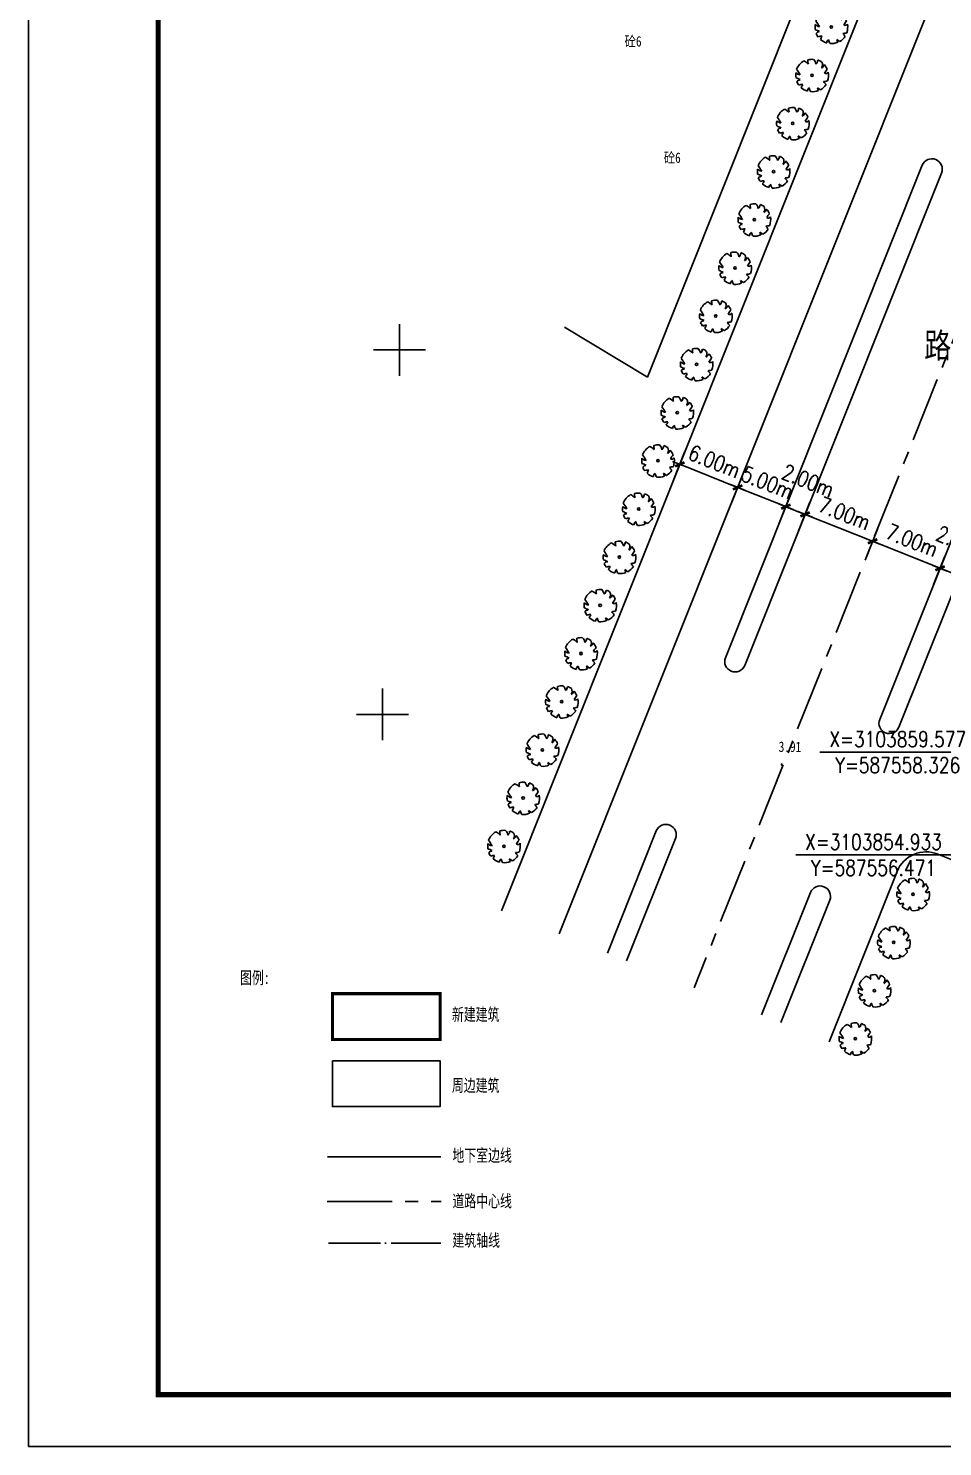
# Model space of a CAD drawing. Extents: x 587464241 to 587770505, y 3103794303 to 3104004303.
# Drawn here: x 587464241 to 587552317, y 3103794303 to 3103930995 of the extents above; entities that cross this region are included whole.
import ezdxf
from ezdxf.enums import TextEntityAlignment as Align

# ---------------------------------------------------------------- set-up
doc = ezdxf.new("R2010")
doc.units = 0
doc.header["$LTSCALE"] = 5000
doc.header["$MEASUREMENT"] = 0
for name, pattern in [('CENTER', [2, 1.25, -0.25, 0.25, -0.25]), ('DASH', [0.35, 0.25, -0.1]), ('DOTE', [2.42, 2, -0.2, 0.02, -0.2])]:
    doc.linetypes.add(name, pattern=pattern)
doc.layers.get('0').update_dxf_attribs({"linetype": 'CONTINUOUS'})
doc.layers.get('DEFPOINTS').update_dxf_attribs({"linetype": 'CONTINUOUS'})
for name, color, linetype in [('AXIS', 3, 'CONTINUOUS'), ('DOTE', 4, 'DOTE'), ('PUB_DIM', 3, 'CONTINUOUS'), ('PUB_TITLE', 4, 'CONTINUOUS'), ('ROOF', 6, 'CONTINUOUS'), ('TEXT', 4, 'CONTINUOUS'), ('Y', 8, 'CONTINUOUS'), ('图廓', 3, 'CONTINUOUS'), ('红线', 1, 'CONTINUOUS'), ('绿化', 3, 'CONTINUOUS'), ('道路', 2, 'CONTINUOUS')]:
    doc.layers.add(name, color=color, linetype=linetype)
doc.styles.add('_DIMFONT', font='TXT.shx')
doc.styles.add('DIM_FONT', font='SIMPLEX.shx', dxfattribs={"width": 0.8})
doc.styles.add('HZZ', font='SimSun.ttf', dxfattribs={"width": 0.8})
doc.dimstyles.new('AXIS500_M', dxfattribs={"dimscale": 5, "dimtxt": 300, "dimasz": 1, "dimexe": 250, "dimexo": 300, "dimgap": 150, "dimtad": 1, "dimlfac": 0.001, "dimzin": 0, "dimdsep": 46, "dimtxsty": 'DIM_FONT', "dimblk": '_DIMX', "dimcen": 0.09, "dimse1": 1, "dimse2": 1, "dimclrt": 7, "dimadec": 0, "dimazin": 0, "dimtfac": 1, "dimtdec": 0, "dimtix": 1, "dimtmove": 2, "dimatfit": 3, "dimldrblk": '_DIMX', "dimfxl": 0, "dimtolj": 1, "dimtzin": 0, "dimarcsym": 0})

# ---------------------------------------------------------------- blocks, each defined once
blk = doc.blocks.new('M_F13')
for p, q in [((-515, 179), (-397, 193)), ((-484, 239), (-484, 239)), ((-397, 193), (-484, 239))]:
    blk.add_line(p, q)
blk.add_circle((-3, 3), 38.2)
for centre, radius, start, end in [((-8, 3), 532, 89.3321, 114.3856), ((-325, 399), 130, 343.6555, 39.76), ((-175, 449), 193, 352.0775, 26.6128), ((-85, 589), 202, 304.1868, 338.5411), ((-8, 3), 531, 62.8767, 77.7021), ((80, 476), 154, 315.8454, 359.7651), ((-8, 3), 537, 160.8426, 187.275), ((-8, 3), 527, 126.0751, 153.6245), ((-356, 208), 224, 48.5203, 80.5151), ((-244, 1929), 1632, 285.4397, 290.7099), ((412, 44), 234, 83.5323, 121.6544), ((959, 2091), 1965, 250.0865, 256.3451), ((-8, 3), 523, 31.4098, 49.4752), ((-8, 3), 534, 340.3307, 19.43), ((-610, -942), 880, 77.3728, 85.4649), ((-5, -500), 587, 134.7782, 147.3315), ((-8, 3), 524, 200.8103, 231.4392), ((-251, -396), 87.2, 97.741, 188.8107), ((-1350, -519), 1108, 2.9465, 10.9238), ((125, -442), 220, 160.6009, 199.3991), ((100, -357), 178, 186.1912, 248.4952), ((296, -376), 163, 170.6314, 220.6278), ((325, -118), 300, 230.4582, 263.1093), ((-8, 3), 514, 305.394, 326.2464), ((358, 465), 656, 266.7455, 282.0146), ((0, -631), 545, 39.6536, 53.993), ((-8, 3), 522, 243.1498, 261.8356), ((-8, 3), 527, 274.7236, 290.3277)]:
    blk.add_arc(centre, radius, start, end)
at = {"width": 0.8, "flags": 9}
for tag, p in [('XSIZE', (-62, 12)), ('YSIZE', (9, 6))]:
    blk.add_attdef(tag, p, '', height=0.2, dxfattribs=at)
blk = doc.blocks.new('_DIMX')
blk.add_line((-150, 0), (150, 0))
at = {"const_width": 50}
blk.add_lwpolyline([(-70, -70), (70, 70)], dxfattribs=at)
blk = doc.blocks.new('*D27')
at = {"color": 0, "linetype": 'ByBlock'}
for p, q in [((587526366, 3103887398), (587527460, 3103890138)), ((587526992, 3103888979), (587526987, 3103888981)), ((587532568, 3103886752), (587526996, 3103888977)), ((587531938, 3103885172), (587533032, 3103887912)), ((587532573, 3103886750), (587532578, 3103886748))]:
    blk.add_line(p, q, dxfattribs=at)
at = {"layer": 'DEFPOINTS', "color": 0, "linetype": 'ByBlock'}
for p in [(587526996, 3103888977), (587525809, 3103886005), (587531381, 3103883779)]:
    blk.add_point(p, dxfattribs=at)
at = {"color": 0, "linetype": 'ByBlock', "xscale": 5, "yscale": 5, "zscale": 5}
for p, rotation in [((587526996, 3103888977), 338.2268400326423), ((587532568, 3103886752), 158.2268400326423)]:
    blk.add_blockref('_DIMX', p, dxfattribs=dict(at, rotation=rotation))
at = {"color": 7, "linetype": 'ByBlock', "insert": (587530339, 3103889257), "char_height": 1500, "attachment_point": 5, "rotation": 338.22684, "style": 'DIM_FONT'}
blk.add_mtext('\\A1;6.00m', dxfattribs=at)
blk = doc.blocks.new('*D26')
at = {"color": 0, "linetype": 'ByBlock'}
for p, q in [((587531938, 3103885172), (587533032, 3103887912)), ((587532564, 3103886753), (587532559, 3103886755)), ((587537212, 3103884897), (587532568, 3103886752)), ((587536581, 3103883318), (587537675, 3103886058)), ((587537216, 3103884895), (587537221, 3103884893))]:
    blk.add_line(p, q, dxfattribs=at)
at = {"layer": 'DEFPOINTS', "color": 0, "linetype": 'ByBlock'}
for p in [(587532568, 3103886752), (587531381, 3103883779), (587536024, 3103881925)]:
    blk.add_point(p, dxfattribs=at)
at = {"color": 0, "linetype": 'ByBlock', "xscale": 5, "yscale": 5, "zscale": 5}
for p, rotation in [((587532568, 3103886752), 338.2268400239293), ((587537212, 3103884897), 158.2268400239293)]:
    blk.add_blockref('_DIMX', p, dxfattribs=dict(at, rotation=rotation))
at = {"color": 7, "linetype": 'ByBlock', "insert": (587535446, 3103887217), "char_height": 1500, "attachment_point": 5, "rotation": 338.22684, "style": 'DIM_FONT'}
blk.add_mtext('\\A1;5.00m', dxfattribs=at)
blk = doc.blocks.new('*D25')
at = {"color": 0, "linetype": 'ByBlock'}
for p, q in [((587536581, 3103883318), (587537675, 3103886058)), ((587539064, 3103884157), (587537216, 3103884895)), ((587538438, 3103882576), (587539533, 3103885316))]:
    blk.add_line(p, q, dxfattribs=at)
at = {"layer": 'DEFPOINTS', "color": 0, "linetype": 'ByBlock'}
for p in [(587537212, 3103884897), (587536025, 3103881925), (587537882, 3103881183)]:
    blk.add_point(p, dxfattribs=at)
at = {"color": 0, "linetype": 'ByBlock', "xscale": 5, "yscale": 5, "zscale": 5}
for p, rotation in [((587537212, 3103884897), 158.2268400317977), ((587539069, 3103884155), 338.2268400317977)]:
    blk.add_blockref('_DIMX', p, dxfattribs=dict(at, rotation=rotation))
at = {"color": 7, "linetype": 'ByBlock', "insert": (587539356, 3103887394), "char_height": 1500, "attachment_point": 5, "rotation": 338.22684, "style": 'DIM_FONT'}
blk.add_mtext('\\A1;2.00m', dxfattribs=at)
blk = doc.blocks.new('*D24')
at = {"color": 0, "linetype": 'ByBlock'}
for p, q in [((587538438, 3103882576), (587539533, 3103885316)), ((587545565, 3103881560), (587539074, 3103884153)), ((587544939, 3103879979), (587546033, 3103882719))]:
    blk.add_line(p, q, dxfattribs=at)
at = {"layer": 'DEFPOINTS', "color": 0, "linetype": 'ByBlock'}
for p in [(587539069, 3103884155), (587537882, 3103881183), (587544383, 3103878586)]:
    blk.add_point(p, dxfattribs=at)
at = {"color": 0, "linetype": 'ByBlock', "xscale": 5, "yscale": 5, "zscale": 5}
for p, rotation in [((587539069, 3103884155), 158.2268400330645), ((587545570, 3103881559), 338.2268400330645)]:
    blk.add_blockref('_DIMX', p, dxfattribs=dict(at, rotation=rotation))
at = {"color": 7, "linetype": 'ByBlock', "insert": (587542876, 3103884250), "char_height": 1500, "attachment_point": 5, "rotation": 338.22684, "style": 'DIM_FONT'}
blk.add_mtext('\\A1;7.00m', dxfattribs=at)
blk = doc.blocks.new('*D23')
at = {"color": 0, "linetype": 'ByBlock'}
for p, q in [((587544939, 3103879979), (587546033, 3103882719)), ((587552066, 3103878964), (587545574, 3103881557)), ((587551440, 3103877383), (587552534, 3103880123))]:
    blk.add_line(p, q, dxfattribs=at)
at = {"layer": 'DEFPOINTS', "color": 0, "linetype": 'ByBlock'}
for p in [(587545570, 3103881559), (587544383, 3103878586), (587550883, 3103875990)]:
    blk.add_point(p, dxfattribs=at)
at = {"color": 0, "linetype": 'ByBlock', "xscale": 5, "yscale": 5, "zscale": 5}
for p, rotation in [((587545570, 3103881559), 158.2268400330645), ((587552070, 3103878962), 338.2268400330645)]:
    blk.add_blockref('_DIMX', p, dxfattribs=dict(at, rotation=rotation))
at = {"color": 7, "linetype": 'ByBlock', "insert": (587549376, 3103881653), "char_height": 1500, "attachment_point": 5, "rotation": 338.22684, "style": 'DIM_FONT'}
blk.add_mtext('\\A1;7.00m', dxfattribs=at)
blk = doc.blocks.new('*D22')
at = {"color": 0, "linetype": 'ByBlock'}
for p, q in [((587551440, 3103877383), (587552534, 3103880123)), ((587553923, 3103878222), (587552075, 3103878960)), ((587553297, 3103876641), (587554391, 3103879381))]:
    blk.add_line(p, q, dxfattribs=at)
at = {"layer": 'DEFPOINTS', "color": 0, "linetype": 'ByBlock'}
for p in [(587552070, 3103878962), (587550883, 3103875990), (587552740, 3103875248)]:
    blk.add_point(p, dxfattribs=at)
at = {"color": 0, "linetype": 'ByBlock', "xscale": 5, "yscale": 5, "zscale": 5}
for p, rotation in [((587552070, 3103878962), 158.2268400317977), ((587553928, 3103878220), 338.2268400317977)]:
    blk.add_blockref('_DIMX', p, dxfattribs=dict(at, rotation=rotation))
at = {"color": 7, "linetype": 'ByBlock', "insert": (587554215, 3103881460), "char_height": 1500, "attachment_point": 5, "rotation": 338.22684, "style": 'DIM_FONT'}
blk.add_mtext('\\A1;2.00m', dxfattribs=at)
blk = doc.blocks.new('_DIMZB1')
blk.add_line((0, 0), (3000, 0))
at = {"style": '_DIMFONT', "width": 0.8}
for tag, p in [('X=', (1500, 250)), ('Y=', (1500, -250))]:
    blk.add_attdef(tag, text='', height=300, dxfattribs=at).set_placement(p, align=Align.MIDDLE)

msp = doc.modelspace()

# ---------------------------------------------------------------- linework, layer by layer
at = {"layer": 'DOTE', "ltscale": 0.5}
msp.add_line((587493155.778, 3103813912.106), (587503972.747, 3103813912.106), dxfattribs=at)
at = {"layer": 'PUB_TITLE'}
msp.add_lwpolyline([(587464241.006, 3103794303.192), (587464241.006, 3104004303.192), (587761241.006, 3104004303.192), (587761241.006, 3103794303.192)], close=True, dxfattribs=at)
at = {"layer": 'PUB_TITLE', "const_width": 500}
msp.add_lwpolyline([(587476741.006, 3103799303.192), (587756241.006, 3103799303.192), (587756241.006, 3103999303.192), (587476741.006, 3103999303.192)], close=True, dxfattribs=at)
at = {"layer": 'ROOF', "const_width": 300}
msp.add_lwpolyline([(587493536.017, 3103837964.949), (587503905.894, 3103837964.949), (587503905.894, 3103833543.913), (587493536.017, 3103833543.913)], close=True, dxfattribs=at)
at = {"layer": 'Y'}
for p in [(587538218.272, 3103933247.382), (587515876.738, 3103902188.324)]:
    msp.add_line(p, (587523888.676, 3103897372.108), dxfattribs=at)
msp.add_lwpolyline([(587493536.017, 3103831491.136), (587503905.894, 3103831491.136), (587503905.894, 3103827070.1), (587493536.017, 3103827070.1)], close=True, dxfattribs=at)
at = {"layer": '图廓'}
for p, q in [((587500000.021, 3103902500.057, 3600000), (587500000.021, 3103900000.057, 3600000)), ((587500000.021, 3103900000.057, 3600000), (587497500.021, 3103900000.057, 3600000)), ((587500000.021, 3103900000.057, 3600000), (587502500.021, 3103900000.057, 3600000)), ((587500000.021, 3103897500.057, 3600000), (587500000.021, 3103900000.057, 3600000)), ((587498345.354, 3103867380.469, 3600000), (587498345.354, 3103864880.469, 3600000)), ((587498345.354, 3103864880.469, 3600000), (587495845.354, 3103864880.469, 3600000)), ((587498345.354, 3103864880.469, 3600000), (587500845.354, 3103864880.469, 3600000)), ((587498345.354, 3103862380.469, 3600000), (587498345.354, 3103864880.469, 3600000))]:
    msp.add_line(p, q, dxfattribs=at)
at = {"layer": '红线', "linetype": 'DASH', "const_width": 150}
msp.add_lwpolyline([(587493030.913, 3103822231.687), (587504003.624, 3103822231.687)], dxfattribs=at)
at = {"layer": '道路', "linetype": 'CENTER'}
for p, q in [((587592600.164, 3103999303.192), (587528378.261, 3103838518.585)), ((587493030.913, 3103817913.689), (587504003.624, 3103817913.689))]:
    msp.add_line(p, q, dxfattribs=at)
at = {"layer": '道路'}
for p, q in [((587544304.64, 3103932309.651), (587509805.068, 3103845937.241)), ((587551017.831, 3103932941.222), (587515377.026, 3103843711.644)), ((587550351.92, 3103917794.527), (587531394.869, 3103870334.053)), ((587552209.239, 3103917052.662), (587533252.188, 3103869592.187)), ((587565210.475, 3103911859.602), (587546253.424, 3103864399.127)), ((587567067.794, 3103911117.736), (587548110.743, 3103863657.261)), ((587524728.472, 3103853644.197), (587520020.325, 3103841856.98)), ((587526585.791, 3103852902.331), (587521877.644, 3103841115.114)), ((587551847.447, 3103851409.761), (587603505.586, 3103830513.497)), ((587547936.49, 3103849741.476), (587541379.497, 3103833325.525)), ((587539587.027, 3103847709.271), (587534878.88, 3103835922.054)), ((587541444.346, 3103846967.405), (587536736.2, 3103835180.188))]:
    msp.add_line(p, q, dxfattribs=at)
for centre, radius, start, end in [((587551280.58, 3103917423.594), 1000, 338.22684003, 158.22684003), ((587532323.529, 3103869963.12), 1000, 158.22684003, 338.22684003), ((587547182.084, 3103864028.194), 1000, 158.22684003, 338.22684003), ((587525657.131, 3103853273.264), 1000, 338.22684003, 158.22684003), ((587550722.469, 3103848628.677), 3000, 67.97614759, 158.22684003), ((587540515.686, 3103847338.338), 1000, 338.22684003, 158.22684003)]:
    msp.add_arc(centre, radius, start, end, dxfattribs=at)

# ---------------------------------------------------------------- block references
at = {"layer": 'PUB_DIM', "xscale": 5, "yscale": 5, "zscale": 5}
for p, values in [((587540500.155, 3103861235.829), {'X=': 'X=3103859.577', 'Y=': 'Y=587558.326'}), ((587538161.152, 3103851331.602), {'X=': 'X=3103854.933', 'Y=': 'Y=587556.471'})]:
    msp.add_blockref('_DIMZB1', p, dxfattribs=at).add_auto_attribs(values)
at = {"layer": '绿化', "xscale": 3, "yscale": 3, "zscale": 2, "rotation": 139.1778428952782}
for p in [(587541589.537, 3103931135.846), (587539734.873, 3103926492.548), (587537880.209, 3103921849.249), (587536025.545, 3103917205.951), (587534170.881, 3103912562.652), (587532316.217, 3103907919.354), (587530461.552, 3103903276.055), (587528606.888, 3103898632.757), (587526744.124, 3103893973.531), (587524889.46, 3103889330.232), (587523034.796, 3103884686.934), (587521180.132, 3103880043.635), (587519325.467, 3103875400.337), (587517470.803, 3103870757.038), (587515616.139, 3103866113.74), (587513761.475, 3103861470.441), (587511906.811, 3103856827.143), (587510052.147, 3103852183.844), (587549461.823, 3103847560.416), (587547607.159, 3103842917.118), (587545752.495, 3103838273.819), (587543897.83, 3103833630.521)]:
    msp.add_blockref('M_F13', p, dxfattribs=at)

# ---------------------------------------------------------------- texts
at = {"layer": 'TEXT', "style": 'HZZ'}
for s, height, width, p in [('砼6', 1000, 0.8, (587521679.112, 3103929246.901, 3596309)), ('砼6', 1000, 0.8, (587525454.612, 3103918033.248, 3596309)), ('路', 2400, 0.8, (587550539.64, 3103899232.639)), ('图例:', 1200, 0.7, (587484632.987, 3103838895.062)), ('新建建筑', 1200, 0.7, (587505045.061, 3103835358.232)), ('周边建筑', 1200, 0.7, (587505045.061, 3103828522.248)), ('地下室边线', 1200, 0.7, (587505090.367, 3103821776.617)), ('道路中心线', 1200, 0.7, (587505090.367, 3103817383.33)), ('建筑轴线', 1200, 0.7, (587505090.367, 3103813591.849))]:
    msp.add_text(s, height=height, dxfattribs=dict(at, width=width)).set_placement(p)
at = {"layer": 'TEXT', "style": 'HZZ', "width": 0.8}
for s, height, p in [('3.91', 1000, (587536521.976, 3103861257.858)), ('.', 1500, (587536405.775, 3103859922.085))]:
    msp.add_text(s, height=height, rotation=359.71696947, dxfattribs=at).set_placement(p)

# ---------------------------------------------------------------- dimensions: what is measured, and where the dimension line sits
at = {"layer": 'AXIS'}
for p1, p2, distance, picture, middle in [((587531381.159, 3103883779.257), (587525809.201, 3103886004.854), -3200.664, '*D27', (587530338.811, 3103889257.373)), ((587536024.457, 3103881924.593), (587531381.159, 3103883779.257), -3200.664, '*D26', (587535446.439, 3103887217.242)), ((587544382.511, 3103878586.488), (587537881.893, 3103881183.017), -3200.351, '*D24', (587542875.716, 3103884249.779)), ((587550883.128, 3103875989.958), (587544382.511, 3103878586.488), -3200.351, '*D23', (587549376.334, 3103881653.25))]:
    dim = msp.add_aligned_dim(p1=p1, p2=p2, distance=distance, dimstyle='AXIS500_M', override={"dimpost": 'm', "dimblk1": '_DIMX', "dimblk2": '_DIMX', "dimsah": 1, "dimse1": 0, "dimse2": 0}, dxfattribs=at)
    dim.commit()
    dim.dimension.update_dxf_attribs({"geometry": picture, "text_midpoint": middle})
for base, p1, p2, angle, picture, middle in [((587537211.689, 3103884896.921), (587537881.893, 3103881183.017), (587536024.573, 3103881924.883), 158.22684006, '*D25', (587539356.313, 3103887394.488)), ((587552070.244, 3103878961.995), (587552740.448, 3103875248.092), (587550883.128, 3103875989.958), 158.22684003, '*D22', (587554214.869, 3103881459.563))]:
    dim = msp.add_linear_dim(base=base, p1=p1, p2=p2, angle=angle, dimstyle='AXIS500_M', override={"dimpost": 'm', "dimblk1": '_DIMX', "dimblk2": '_DIMX', "dimsah": 1, "dimse1": 0, "dimse2": 0}, dxfattribs=at)
    dim.commit()
    dim.dimension.update_dxf_attribs({"geometry": picture, "text_midpoint": middle, "dimtype": 129})

doc.saveas('drawing.dxf')
